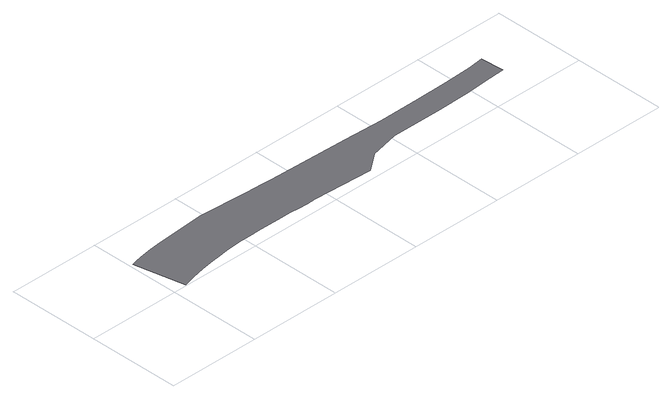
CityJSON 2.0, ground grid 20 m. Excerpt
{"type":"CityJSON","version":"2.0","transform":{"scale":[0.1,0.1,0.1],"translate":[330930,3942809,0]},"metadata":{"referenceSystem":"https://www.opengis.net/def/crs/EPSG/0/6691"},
"CityObjects":{
"road1":{"type":"Road","attributes":{"RoadStructureAttribute.sectionType":"1"},"geometry":[{"type":"MultiSurface","lod":"1","boundaries":[[[0,1,2,3,4,5,6,7,8,9,10,11,12,13,14,15,16,17,18,19,20,21,22,23,24,25,26,27,28,29,30,31,32,33,34,35,36,37,38,39,40]]]}]}
},
"vertices":[
[881,123,0],[849,120,0],[787,117,0],[715,115,0],[626,115,0],[540,119,0],[362,124,0],[339,125,0],[303,126,0],[195,134,0],[81,124,0],[61,122,0],[41,119,0],[21,115,0],[8,112,0],[30,2,0],[37,4,0],[56,9,0],[75,13,0],[95,17,0],[115,20,0],[136,23,0],[155,25,0],[175,27,0],[195,28,0],[215,29,0],[238,29,0],[255,29,0],[275,29,0],[295,29,0],[315,29,0],[335,28,0],[355,27,0],[375,27,0],[505,21,0],[545,51,0],[610,65,0],[716,65,0],[789,67,0],[852,71,0],[885,74,0]
]}
